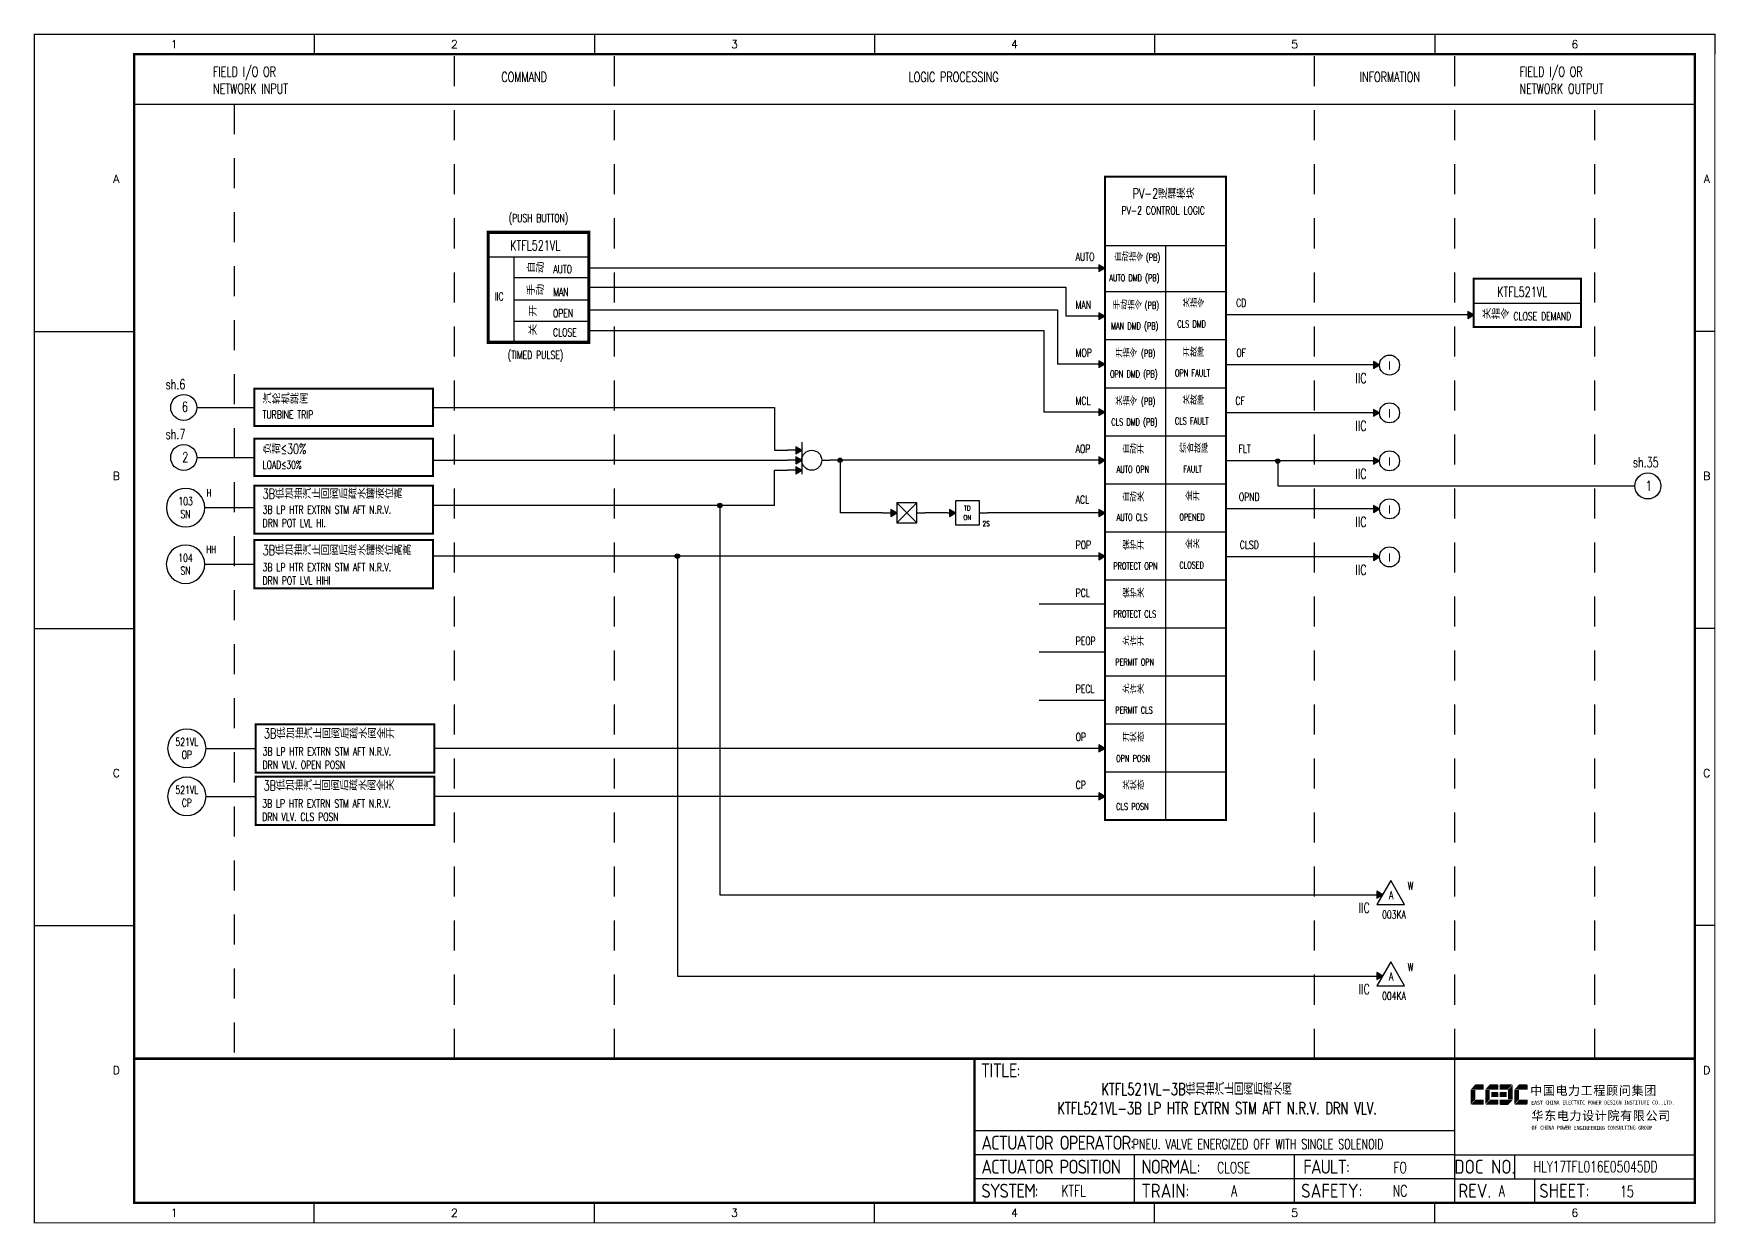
# Model space of a CAD drawing. Header units: millimetres. Extents: x 6586 to 9951, y 1074 to 5865.
# Drawn here: x 7704.3 to 8124.6, y 4745.2 to 5042.5 of the extents above; entities that cross this region are included whole.
import ezdxf
from ezdxf.enums import TextEntityAlignment as Align

# ---------------------------------------------------------------- set-up
doc = ezdxf.new("R2010")
doc.units = ezdxf.units.MM
doc.linetypes.add('DASHED', pattern=[0.75, 0.5, -0.25])
doc.linetypes.add('JIS_02_0.7', pattern=[1.35, 0.75, -0.6])
for name, color, linetype in [('BLOCK', 7, 'Continuous'), ('BORDER', 1, 'Continuous'), ('INSTRUMENT', 4, 'Continuous'), ('MLINE', 6, 'Continuous'), ('TITLE', 1, 'Continuous'), ('TK', 7, 'Continuous'), ('图框_外框线', 7, 'Continuous'), ('图框_标题栏文字', 6, 'Continuous')]:
    doc.layers.add(name, color=color, linetype=linetype)
doc.styles.add('DANIEL', font='COMPLEX', dxfattribs={"width": 0.7, "bigfont": 'GVFS'})
doc.styles.add('ecepdi', font='simhei.ttf', dxfattribs={"width": 0.9})
doc.styles.get("Standard").update_dxf_attribs({"font": 'romans.shx', "width": 0.7, "bigfont": '@0hztxta.shx'})
doc.styles.add('工程字', font='gbenor.shx', dxfattribs={"bigfont": 'gbcbig.shx'})

# ---------------------------------------------------------------- blocks, each defined once
blk = doc.blocks.new('A$C1E0003F3')
h = blk.add_hatch(color=152)
edge = h.paths.add_edge_path()
edge.add_ellipse((5.15, 4.41), major_axis=(0, 0.211), ratio=0.769231, start_angle=-90, end_angle=0)
edge.add_line((5.15, 4.62), (3.22, 4.62))
edge.add_line((3.22, 4.62), (2.09, 3.35))
edge.add_line((2.09, 3.35), (5.32, 3.35))
edge.add_line((5.32, 3.35), (5.32, 4.41))
h.paths.add_polyline_path([(3.22, 3.23), (2.09, 3.23), (2.09, -0.36), (3.22, 0.91)])
edge = h.paths.add_edge_path()
edge.add_line((5.32, 0.81), (3.27, 0.81))
edge.add_line((3.27, 0.81), (2.13, -0.46))
edge.add_line((2.13, -0.46), (5.15, -0.46))
edge.add_ellipse((5.15, -0.25), major_axis=(0, 0.211), ratio=0.769231, start_angle=180, end_angle=270)
edge.add_line((5.32, -0.25), (5.32, 0.81))
h = blk.add_hatch(color=152)
edge = h.paths.add_edge_path()
edge.add_ellipse((8.78, 4.41), major_axis=(0, 0.211), ratio=0.769231, start_angle=-90, end_angle=0)
edge.add_line((8.78, 4.62), (6.84, 4.62))
edge.add_line((6.84, 4.62), (5.71, 3.35))
edge.add_line((5.71, 3.35), (8.94, 3.35))
edge.add_line((8.94, 3.35), (8.94, 4.41))
h.paths.add_polyline_path([(6.84, 3.23), (5.71, 3.23), (5.71, -0.36), (6.84, 0.91)])
edge = h.paths.add_edge_path()
edge.add_ellipse((8.78, 2.49), major_axis=(0, 0.211), ratio=0.769231, start_angle=-90, end_angle=0)
edge.add_line((8.78, 2.7), (7.22, 2.7))
edge.add_line((7.22, 2.7), (7.22, 1.44))
edge.add_line((7.22, 1.44), (8.78, 1.44))
edge.add_ellipse((8.78, 1.65), major_axis=(0, 0.211), ratio=0.769231, start_angle=180, end_angle=270)
edge.add_line((8.94, 1.65), (8.94, 2.49))
edge = h.paths.add_edge_path()
edge.add_line((8.94, 0.81), (6.89, 0.81))
edge.add_line((6.89, 0.81), (5.75, -0.46))
edge.add_line((5.75, -0.46), (8.78, -0.46))
edge.add_ellipse((8.78, -0.25), major_axis=(0, 0.211), ratio=0.769231, start_angle=180, end_angle=270)
edge.add_line((8.94, -0.25), (8.94, 0.81))
h = blk.add_hatch(color=1)
edge = h.paths.add_edge_path()
edge.add_line((12.48, 4.62), (9.46, 4.62))
edge.add_ellipse((9.46, 4.41), major_axis=(0, 0.211), ratio=0.769231, start_angle=0, end_angle=90)
edge.add_line((9.3, 4.41), (9.3, 3.35))
edge.add_line((9.3, 3.35), (11.35, 3.35))
edge.add_line((11.35, 3.35), (12.48, 4.62))
h.paths.add_polyline_path([(12.57, 4.56), (11.38, 3.23), (11.38, 0.93), (12.57, 0.93)])
edge = h.paths.add_edge_path()
edge.add_line((11.03, 2.7), (9.46, 2.7))
edge.add_ellipse((9.46, 2.49), major_axis=(0, 0.211), ratio=0.769231, start_angle=0, end_angle=90)
edge.add_line((9.3, 2.49), (9.3, 1.65))
edge.add_ellipse((9.46, 1.65), major_axis=(0, 0.211), ratio=0.769231, start_angle=90, end_angle=180)
edge.add_line((9.46, 1.44), (11.03, 1.44))
edge.add_line((11.03, 1.44), (11.03, 2.7))
h = blk.add_hatch(color=152)
edge = h.paths.add_edge_path()
edge.add_ellipse((16.11, 4.41), major_axis=(0, 0.211), ratio=0.769231, start_angle=-90, end_angle=0)
edge.add_line((16.11, 4.62), (14.14, 4.62))
edge.add_line((14.14, 4.62), (13, 3.35))
edge.add_line((13, 3.35), (16.27, 3.35))
edge.add_line((16.27, 3.35), (16.27, 4.41))
h.paths.add_polyline_path([(14.14, 3.23), (13, 3.23), (13, -0.36), (14.14, 0.91)])
edge = h.paths.add_edge_path()
edge.add_line((16.27, 0.81), (14.18, 0.81))
edge.add_line((14.18, 0.81), (13.04, -0.46))
edge.add_line((13.04, -0.46), (16.03, -0.46))
edge.add_ellipse((16.03, -0.15), major_axis=(0, 0.316), ratio=0.769231, start_angle=180, end_angle=270)
edge.add_line((16.27, -0.15), (16.27, 0.81))
h = blk.add_hatch(color=1)
edge = h.paths.add_edge_path()
edge.add_line((12.58, 0.79), (9.3, 0.79))
edge.add_line((9.3, 0.79), (9.3, -0.27))
edge.add_ellipse((9.46, -0.27), major_axis=(0, 0.211), ratio=0.769231, start_angle=90, end_angle=180)
edge.add_line((9.46, -0.48), (11.43, -0.48))
edge.add_line((11.43, -0.48), (12.58, 0.79))
at = {"layer": 'TITLE', "color": 7, "style": 'ecepdi'}
for s, p in [('中', (16.92, 1.94)), ('国', (20.09, 2)), ('电', (23.25, 1.99)), ('力', (26.39, 1.96)), ('程', (32.71, 1.98)), ('顾', (35.9, 1.98)), ('问', (39.09, 1.94)), ('集', (42.26, 1.98)), ('团', (45.42, 2.01)), ('工', (29.53, 1.95)), ('华', (17.24, -4.31)), ('东', (20.45, -4.29)), ('电', (23.62, -4.35)), ('力', (26.75, -4.32)), ('设', (29.92, -4.3)), ('计', (33.05, -4.31)), ('院', (36.26, -4.29)), ('有', (39.41, -4.29)), ('限', (42.57, -4.32)), ('公', (45.78, -4.38)), ('司', (48.91, -4.35))]:
    blk.add_text(s, height=2.2, dxfattribs=at).set_placement(p)
at = {"layer": 'TITLE', "color": 7, "style": 'ecepdi', "width": 0.975}
for s, p in [('E', (17.58, 0.02)), ('A', (18.29, 0.03)), ('S', (19, 0.03)), ('T', (19.7, 0.03)), ('C', (21.1, 0.09)), ('H', (21.77, 0.09)), ('I', (22.46, 0.09)), ('N', (23.17, 0.1)), ('A', (23.86, 0.1)), ('E', (25.35, 0.09)), ('L', (26.05, 0.11)), ('E', (26.76, 0.1)), ('C', (27.46, 0.12)), ('T', (28.18, 0.11)), ('R', (28.87, 0.1)), ('I', (29.57, 0.11)), ('C', (30.28, 0.1)), ('P', (31.64, 0.09)), ('O', (32.32, 0.08)), ('W', (33.03, 0.08)), ('E', (33.72, 0.08)), ('R', (34.42, 0.09)), ('D', (35.81, 0.1)), ('E', (36.52, 0.1)), ('S', (37.2, 0.1)), ('I', (37.91, 0.09)), ('G', (38.68, 0.11)), ('N', (39.38, 0.09)), ('I', (40.72, 0.07)), ('N', (41.43, 0.08)), ('S', (42.14, 0.08)), ('T', (42.83, 0.08)), ('I', (43.52, 0.09)), ('T', (44.22, 0.07)), ('U', (44.93, 0.07)), ('T', (45.63, 0.08)), ('E', (46.34, 0.09)), ('C', (47.76, 0.11)), ('O', (48.48, 0.1)), ('L', (50.56, 0.1)), ('T', (51.27, 0.1)), ('D', (51.96, 0.1)), ('.', (49.23, 0.1)), (',', (49.87, 0.1)), ('.', (52.72, 0.11)), ('O', (17.67, -6.18)), ('OF', (18.01, -6.2)), ('F', (18.37, -6.2)), ('C', (19.8, -6.19)), ('H', (20.47, -6.19)), ('I', (21.15, -6.19)), ('N', (21.87, -6.18)), ('A', (22.56, -6.18)), ('P', (23.98, -6.2)), ('O', (24.66, -6.21)), ('W', (25.36, -6.21)), ('E', (26.06, -6.21)), ('R', (26.75, -6.2)), ('E', (28.19, -6.24)), ('N', (28.91, -6.27)), ('G', (29.62, -6.26)), ('I', (30.32, -6.27)), ('N', (31.02, -6.27)), ('E', (31.7, -6.28)), ('E', (32.41, -6.27)), ('R', (33.1, -6.24)), ('I', (33.81, -6.24)), ('N', (34.51, -6.26)), ('G', (35.2, -6.24)), ('C', (36.61, -6.19)), ('O', (37.3, -6.21)), ('N', (38, -6.2)), ('S', (38.71, -6.21)), ('U', (39.41, -6.18)), ('L', (40.11, -6.18)), ('T', (40.81, -6.19)), ('I', (41.51, -6.21)), ('N', (42.2, -6.21)), ('G', (42.91, -6.17)), ('G', (44.29, -6.2)), ('R', (45, -6.21)), ('O', (45.69, -6.22)), ('U', (46.39, -6.2)), ('P', (47.1, -6.23))]:
    blk.add_text(s, height=1, dxfattribs=at).set_placement(p, align=Align.MIDDLE_CENTER)
blk = doc.blocks.new('A$C57484896')
for p, q in [((70, 297), (70, 292)), ((140, 297), (140, 292)), ((210, 297), (210, 292)), ((280, 297), (280, 292)), ((350, 297), (350, 292)), ((420, 297), (420, 292)), ((0, 222.75), (25, 222.75)), ((420, 222.75), (415, 222.75)), ((0, 148.5), (25, 148.5)), ((420, 148.5), (415, 148.5)), ((0, 74.25), (25, 74.25)), ((420, 74.25), (415, 74.25)), ((70, 0), (70, 5)), ((140, 0), (140, 5)), ((210, 0), (210, 5)), ((280, 0), (280, 5)), ((350, 0), (350, 5))]:
    blk.add_line(p, q)
at = {"layer": 'MLINE', "linetype": 'JIS_02_0.7', "ltscale": 10}
for p, q in [((105, 41), (105, 292)), ((145, 41), (145, 292)), ((320, 41), (320, 292)), ((355, 41), (355, 292)), ((50, 279.56), (50, 41)), ((390, 41), (390, 279.56))]:
    blk.add_line(p, q, dxfattribs=at)
at = {"layer": 'MLINE'}
blk.add_line((25, 279.56), (415, 279.56), dxfattribs=at)
at = {"layer": '图框_外框线'}
for p, q in [((355, 5), (355, 41)), ((355, 23), (235, 23)), ((355, 17), (235, 17)), ((275, 11), (275, 17)), ((315, 11), (315, 17)), ((355, 17), (415, 17)), ((370, 11), (370, 17)), ((355, 11), (235, 11)), ((355, 11), (235, 11)), ((275, 5), (275, 11)), ((315, 5), (315, 11)), ((355, 11), (415, 11)), ((375, 5), (375, 11))]:
    blk.add_line(p, q, dxfattribs=at)
for points, const_width in [([(0, 0), (420, 0), (420, 297), (0, 297)], 0.3), ([(25, 5), (415, 5), (415, 292), (25, 292)], 0.6)]:
    blk.add_lwpolyline(points, close=True, dxfattribs=dict(at, const_width=const_width))
at = {"layer": '图框_外框线', "const_width": 0.6}
blk.add_lwpolyline([(235, 41), (25, 41)], dxfattribs=at)
at = {"layer": '图框_外框线'}
blk.add_lwpolyline([(415, 41, 0.6, 0.6, 0), (235, 41, 0.6, 0.6, 0), (235, 5, 0, 0, 0)], format="xyseb", dxfattribs=at)
blk.add_blockref('A$C1E0003F3', (356.94, 29.95))
at = {"layer": 'MLINE', "char_height": 2.5, "width": 31.8959, "attachment_point": 1}
for s, insert in [('FIELD I/O OR', (44.67, 288.89)), ('COMMAND', (116.74, 287.58)), ('LOGIC PROCESSING', (218.52, 287.58)), ('INFORMATION', (331.25, 287.58)), ('FIELD I/O OR', (371.22, 288.89)), ('NETWORK INPUT', (44.67, 284.64)), ('NETWORK OUTPUT', (371.22, 284.64))]:
    blk.add_mtext(s, dxfattribs=dict(at, insert=insert))
at = {"layer": 'TK', "color": 3}
for s, p in [('1', (35, 294.5)), ('2', (105, 294.5)), ('3', (175, 294.5)), ('4', (245, 294.5)), ('5', (315, 294.5)), ('6', (385, 294.5)), ('1', (35, 2.5)), ('2', (105, 2.5)), ('3', (175, 2.5)), ('4', (245, 2.5)), ('5', (315, 2.5)), ('6', (385, 2.5))]:
    blk.add_text(s, height=2, dxfattribs=at).set_placement(p, align=Align.MIDDLE)
for s, p in [('A', (20.5, 259.88)), ('A', (418, 259.88)), ('B', (20.5, 185.62)), ('B', (418, 185.62)), ('C', (20.5, 111.38)), ('C', (418, 111.38)), ('D', (20.5, 37.12)), ('D', (418, 37.12))]:
    blk.add_text(s, height=2, dxfattribs=at).set_placement(p, align=Align.CENTER)
at = {"layer": '图框_标题栏文字', "char_height": 3.5, "style": '工程字'}
for s, insert, width, attachment_point in [('{\\T0.9; TITLE:}', (234.86, 38.09), 14.2249, 4), ('{\\T0.9; ACTUATOR OPERATOR:}', (235, 20), 40, 4), ('{\\T0.9; ACTUATOR POSITION}', (235, 14), 45, 4), ('{\\T0.9; NORMAL:}', (275, 14), 18.2557, 4), ('{\\T0.9; FAULT:}', (315.44, 14), 15, 4), ('DOC NO.', (362.5, 14), 15, 5), ('{\\T0.9; SYSTEM:}', (235, 8), 17.9526, 4), ('{\\T0.9; }TRAIN: ', (275, 8), 17.6638, 4), ('SAFETY:', (324.3, 8), 22.3993, 5), ('REV.', (360, 8), 10, 5), ('SHEET:', (382.42, 8), 20, 5)]:
    blk.add_mtext(s, dxfattribs=dict(at, insert=insert, width=width, attachment_point=attachment_point))
blk = doc.blocks.new('INS00')
at = {"layer": 'INSTRUMENT', "color": 0}
blk.add_lwpolyline([(6, 0, 1), (-6, 0, 1)], format="xyb", close=True, dxfattribs=at)
at = {"layer": 'INSTRUMENT', "flags": 1}
for tag, p in [('INSNAM', (0, 9)), ('INSDGN', (0, -9)), ('INSSUP', (0, -15)), ('INSTYP', (0, -12)), ('INSMAN', (0, -18)), ('INSREM', (0, -21))]:
    blk.add_attdef(tag, text='', height=3, dxfattribs=at).set_placement(p, align=Align.TOP_CENTER)
at = {"layer": 'INSTRUMENT', "width": 0.7}
for tag, p in [('INSHH', (6, 3.5)), ('INSL', (6, -3)), ('INSLL', (6, -6))]:
    blk.add_attdef(tag, p, '', height=2.5, dxfattribs=at)
for tag, p in [('INSIDE', (0, 2)), ('INSSYS', (0, -2))]:
    blk.add_attdef(tag, text='', height=2.5, dxfattribs=at).set_placement(p, align=Align.MIDDLE)
at = {"layer": 'INSTRUMENT', "linetype": 'DASHED', "width": 0.7}
blk.add_attdef('INSH', (6, 0.5), '', height=2.5, dxfattribs=at)
blk = doc.blocks.new('TD ON')
at = {"layer": 'BORDER'}
blk.add_hatch(color=256, dxfattribs=at).paths.add_polyline_path([(2178.99, 3763.24), (2177.49, 3764.11), (2177.49, 3762.37)])
for p, q in [((2176.99, 3763.24), (2178.99, 3763.24)), ((2184.99, 3763.24), (2186.99, 3763.24))]:
    blk.add_line(p, q, dxfattribs=at)
for points in [[(2184.99, 3766.24), (2178.99, 3766.24), (2178.99, 3760.24), (2184.99, 3760.24)], [(2178.99, 3763.24), (2177.49, 3764.11), (2177.49, 3762.37)]]:
    blk.add_lwpolyline(points, close=True, dxfattribs=at)
at = {"layer": 'BORDER', "style": 'DANIEL', "width": 0.8}
for s, p in [('ON', (2181.94, 3762.09)), ('TD', (2181.94, 3764.43))]:
    blk.add_text(s, height=1.2, dxfattribs=at).set_placement(p, align=Align.MIDDLE)

msp = doc.modelspace()

# ---------------------------------------------------------------- hatches: boundary and pattern name
for points in [[(7972.08, 4983.93), (7970.58, 4984.8), (7970.58, 4983.07)], [(7972.08, 4971.93), (7970.58, 4972.8), (7970.58, 4971.07)], [(8064.28, 4972.25), (8062.78, 4973.12), (8062.78, 4971.38)], [(7972.08, 4959.93), (7970.58, 4960.8), (7970.58, 4959.07)], [(8040.7, 4959.7), (8039.2, 4960.57), (8039.2, 4958.84)], [(7972.08, 4947.93), (7970.58, 4948.8), (7970.58, 4947.07)], [(8040.7, 4947.78), (8039.2, 4948.64), (8039.2, 4946.91)], [(7972.08, 4935.93), (7970.58, 4936.8), (7970.58, 4935.07)], [(8040.7, 4935.78), (8039.2, 4936.64), (8039.2, 4934.91)], [(7972.08, 4922.76), (7970.58, 4923.62), (7970.58, 4921.89)], [(8040.7, 4923.78), (8039.2, 4924.64), (8039.2, 4922.91)], [(7972.08, 4911.93), (7970.58, 4912.8), (7970.58, 4911.07)], [(8040.7, 4911.78), (8039.2, 4912.64), (8039.2, 4910.91)], [(7972.08, 4863.93), (7970.58, 4864.8), (7970.58, 4863.07)], [(7972.08, 4851.93), (7970.58, 4852.8), (7970.58, 4851.07)], [(8041.51, 4827.35), (8040.01, 4828.22), (8040.01, 4826.49)], [(8041.51, 4807.01), (8040.01, 4807.88), (8040.01, 4806.15)]]:
    msp.add_hatch(color=256).paths.add_polyline_path(points)
h = msp.add_hatch(color=256)
edge = h.paths.add_edge_path()
edge.add_arc((7905.89, 4935.93), 0.55, 0, 360)
h = msp.add_hatch(color=256)
edge = h.paths.add_edge_path()
edge.add_arc((7905.89, 4935.93), 0.393, 0, 360)
h = msp.add_hatch(color=256)
edge = h.paths.add_edge_path()
edge.add_arc((7905.89, 4935.93), 0.393, 0, 360)
h = msp.add_hatch(color=256)
edge = h.paths.add_edge_path()
edge.add_arc((8015.28, 4935.73), 0.55, 0, 360)
h = msp.add_hatch(color=256)
edge = h.paths.add_edge_path()
edge.add_arc((8015.28, 4935.73), 0.393, 0, 360)
h = msp.add_hatch(color=256)
edge = h.paths.add_edge_path()
edge.add_arc((8015.28, 4935.73), 0.393, 0, 360)
h = msp.add_hatch(color=256)
edge = h.paths.add_edge_path()
edge.add_arc((7875.84, 4924.62), 0.55, 0, 360)
h = msp.add_hatch(color=256)
edge = h.paths.add_edge_path()
edge.add_arc((7875.84, 4924.62), 0.393, 0, 360)
h = msp.add_hatch(color=256)
edge = h.paths.add_edge_path()
edge.add_arc((7875.84, 4924.62), 0.393, 0, 360)
h = msp.add_hatch(color=256)
edge = h.paths.add_edge_path()
edge.add_arc((7865.22, 4911.95), 0.55, 0, 360)
h = msp.add_hatch(color=256)
edge = h.paths.add_edge_path()
edge.add_arc((7865.22, 4911.95), 0.393, 0, 360)
h = msp.add_hatch(color=256)
edge = h.paths.add_edge_path()
edge.add_arc((7865.22, 4911.95), 0.393, 0, 360)
at = {"layer": 'BORDER'}
for points in [[(7896.32, 4938.43), (7894.82, 4939.3), (7894.82, 4937.57)], [(7896.32, 4935.93), (7894.82, 4936.8), (7894.82, 4935.07)], [(7896.32, 4933.43), (7894.82, 4934.3), (7894.82, 4932.57)], [(7920.09, 4922.76), (7918.59, 4923.62), (7918.59, 4921.89)]]:
    msp.add_hatch(color=256, dxfattribs=at).paths.add_polyline_path(points)

# ---------------------------------------------------------------- linework, layer by layer
for p, q in [((7972.08, 4989.59), (7972.08, 5006.76)), ((7972.08, 5006.76), (8002.35, 5006.76)), ((8002.35, 4989.59), (8002.35, 5006.76)), ((7817.94, 4992.89), (7843.11, 4992.89)), ((7817.94, 4992.89), (7817.94, 4965.39)), ((7843.11, 4992.89), (7843.11, 4965.39)), ((7987.21, 4989.59), (7987.21, 4846.06)), ((7817.94, 4986.77), (7843.11, 4986.77)), ((7824.36, 4986.77), (7824.33, 4965.39)), ((7824.33, 4981.62), (7843.08, 4981.62)), ((7972.08, 4983.93), (7843.11, 4983.93)), ((7843.11, 4979.14), (7962.28, 4979.14)), ((7962.28, 4979.14), (7962.28, 4971.93)), ((7972.08, 4978.06), (8002.35, 4978.06)), ((7824.33, 4976.04), (7843.08, 4976.04)), ((7843.11, 4973.55), (7960.23, 4973.55)), ((7960.23, 4973.55), (7960.23, 4959.93)), ((8018.64, 4972.25), (8002.35, 4972.25)), ((8062.78, 4972.25), (8002.35, 4972.25)), ((8064.28, 4975.14), (8091.06, 4975.14)), ((8064.28, 4975.14), (8091.06, 4975.14)), ((7824.33, 4970.67), (7843.08, 4970.67)), ((7843.11, 4968.31), (7956.8, 4968.31)), ((7956.8, 4968.31), (7956.8, 4947.93)), ((7972.08, 4971.93), (7962.28, 4971.93)), ((8064.28, 4969.21), (8091.06, 4969.21)), ((8064.28, 4969.21), (8091.06, 4969.21)), ((8064.28, 4969.21), (8091.06, 4969.21)), ((7843.11, 4965.39), (7817.94, 4965.39)), ((7824.33, 4965.39), (7843.11, 4965.39)), ((7972.08, 4966.06), (8002.35, 4966.06)), ((7972.08, 4959.93), (7960.23, 4959.93)), ((8039.2, 4959.78), (8002.35, 4959.78)), ((7972.08, 4954.06), (8002.35, 4954.06)), ((7745.11, 4949.14), (7759.48, 4949.14)), ((7804.16, 4949.14), (7889.48, 4949.14)), ((7889.48, 4949.14), (7889.48, 4938.43)), ((7972.08, 4947.93), (7956.8, 4947.93)), ((8039.2, 4947.78), (8002.35, 4947.78)), ((7804.16, 4944.47), (7759.48, 4944.47)), ((7972.08, 4942.06), (8002.35, 4942.06)), ((7745.11, 4936.62), (7759.48, 4936.62)), ((7804.16, 4935.93), (7892.73, 4935.93)), ((7889.48, 4938.43), (7892.73, 4938.43)), ((7905.89, 4935.93), (7905.89, 4922.76)), ((8039.2, 4935.78), (8002.35, 4935.78)), ((8039.2, 4935.78), (8002.35, 4935.78)), ((8015.28, 4935.73), (8015.28, 4929.5)), ((7889.48, 4924.62), (7889.48, 4933.43)), ((7889.48, 4933.43), (7892.73, 4933.43)), ((7972.08, 4930.06), (8002.35, 4930.06)), ((8015.28, 4929.5), (8104.52, 4929.5)), ((7747.12, 4924.08), (7759.51, 4924.08)), ((7889.48, 4924.62), (7804.19, 4924.62)), ((7875.84, 4924.66), (7875.84, 4827.35)), ((7916.5, 4922.76), (7905.89, 4922.76)), ((7932.74, 4922.76), (7927.09, 4922.76)), ((7972.08, 4922.76), (7942.74, 4922.76)), ((8039.2, 4923.78), (8002.35, 4923.78)), ((8039.2, 4923.78), (8002.35, 4923.78)), ((7972.08, 4918.06), (8002.35, 4918.06)), ((7747.11, 4909.94), (7759.5, 4909.94)), ((7952.36, 4911.93), (7804.18, 4911.93)), ((7865.23, 4911.96), (7865.23, 4807.01)), ((7972.08, 4911.93), (7948.57, 4911.93)), ((8039.2, 4911.78), (8002.35, 4911.78)), ((8039.2, 4911.78), (8002.35, 4911.78)), ((7972.08, 4906.06), (8002.35, 4906.06)), ((7972.08, 4899.93), (7955.63, 4899.93)), ((7972.08, 4894.06), (8002.35, 4894.06)), ((7972.08, 4887.93), (7955.63, 4887.93)), ((7972.08, 4882.06), (8002.35, 4882.06)), ((7972.08, 4875.93), (7955.63, 4875.93)), ((7972.08, 4870.06), (8002.35, 4870.06)), ((7747.44, 4863.93), (7759.83, 4863.93)), ((7972.08, 4863.93), (7804.51, 4863.93)), ((7972.08, 4858.06), (8002.35, 4858.06)), ((7747.44, 4851.93), (7759.83, 4851.93)), ((7955.63, 4851.93), (7804.52, 4851.93)), ((7972.08, 4851.93), (7955.63, 4851.93)), ((7972.08, 4846.06), (8002.35, 4846.06)), ((7972.08, 4846.06), (8002.35, 4846.06)), ((7875.84, 4827.35), (8040.01, 4827.35)), ((7865.23, 4807.01), (8040.01, 4807.01))]:
    msp.add_line(p, q)
at = {"color": 0}
for p, q in [((7804.18, 4917.54), (7759.5, 4917.54)), ((7804.18, 4903.9), (7759.5, 4903.9)), ((7804.51, 4857.89), (7759.83, 4857.89)), ((7804.51, 4844.75), (7759.83, 4844.75))]:
    msp.add_line(p, q, dxfattribs=at)
for points, const_width in [([(7972.08, 5006.76), (8002.35, 5006.76), (8002.35, 4846.06), (7972.08, 4846.06), (7972.08, 5006.76)], 0.5), ([(7817.94, 4992.89), (7843.11, 4992.89), (7843.11, 4965.39), (7817.94, 4965.39), (7817.94, 4992.89)], 0.8), ([(8064.28, 4981.27), (8091.06, 4981.27), (8091.06, 4969.21), (8064.28, 4969.21), (8064.28, 4981.27)], 0.5), ([(7759.48, 4953.81), (7804.16, 4953.81), (7804.16, 4944.47), (7759.48, 4944.47), (7759.48, 4953.81)], 0.5), ([(7759.48, 4941.29), (7804.16, 4941.29), (7804.16, 4931.95), (7759.48, 4931.95), (7759.48, 4941.29)], 0.5)]:
    msp.add_lwpolyline(points, dxfattribs=dict(const_width=const_width))
for points in [[(7972.08, 4989.59), (8002.35, 4989.59), (8002.35, 4846.06), (7972.08, 4846.06)], [(7972.08, 4983.93), (7970.58, 4984.8), (7970.58, 4983.07)], [(7972.08, 4971.93), (7970.58, 4972.8), (7970.58, 4971.07)], [(8064.28, 4972.25), (8062.78, 4973.12), (8062.78, 4971.38)], [(7972.08, 4959.93), (7970.58, 4960.8), (7970.58, 4959.07)], [(8040.7, 4959.7), (8039.2, 4960.57), (8039.2, 4958.84)], [(7972.08, 4947.93), (7970.58, 4948.8), (7970.58, 4947.07)], [(8040.7, 4947.78), (8039.2, 4948.64), (8039.2, 4946.91)], [(7972.08, 4935.93), (7970.58, 4936.8), (7970.58, 4935.07)], [(8040.7, 4935.78), (8039.2, 4936.64), (8039.2, 4934.91)], [(7972.08, 4922.76), (7970.58, 4923.62), (7970.58, 4921.89)], [(8040.7, 4923.78), (8039.2, 4924.64), (8039.2, 4922.91)], [(7972.08, 4911.93), (7970.58, 4912.8), (7970.58, 4911.07)], [(8040.7, 4911.78), (8039.2, 4912.64), (8039.2, 4910.91)], [(7972.08, 4863.93), (7970.58, 4864.8), (7970.58, 4863.07)], [(7972.08, 4851.93), (7970.58, 4852.8), (7970.58, 4851.07)], [(8041.51, 4827.35), (8040.01, 4828.22), (8040.01, 4826.49)], [(8041.51, 4807.01), (8040.01, 4807.88), (8040.01, 4806.15)]]:
    msp.add_lwpolyline(points, close=True)
msp.add_lwpolyline([(8064.28, 4969.21), (8064.28, 4981.27), (8091.06, 4981.27), (8091.06, 4969.21)])
msp.add_lwpolyline([(8064.28, 4969.21), (8064.28, 4981.27), (8091.06, 4981.27), (8091.06, 4969.21)])
at = {"color": 0, "const_width": 0.5}
for points in [[(7759.5, 4929.61), (7804.18, 4929.61), (7804.18, 4917.54), (7759.5, 4917.54), (7759.5, 4929.61)], [(7759.5, 4915.98), (7804.18, 4915.98), (7804.18, 4903.9), (7759.5, 4903.9), (7759.5, 4915.98)], [(7759.83, 4869.97), (7804.51, 4869.97), (7804.51, 4857.89), (7759.83, 4857.89), (7759.83, 4869.97)], [(7759.83, 4856.83), (7804.51, 4856.83), (7804.51, 4844.75), (7759.83, 4844.75), (7759.83, 4856.83)]]:
    msp.add_lwpolyline(points, dxfattribs=at)
at = {"color": 1}
for points in [[(8046.99, 4824.9), (8043.53, 4830.9), (8040.07, 4824.9)], [(8046.99, 4804.56), (8043.53, 4810.56), (8040.07, 4804.56)]]:
    msp.add_lwpolyline(points, close=True, dxfattribs=at)
for centre, radius in [((8043.2, 4959.7), 2.5), ((8043.2, 4947.78), 2.5), ((7905.89, 4935.93), 0.55), ((7905.89, 4935.93), 0.393), ((7905.89, 4935.93), 0.393), ((8015.28, 4935.73), 0.55), ((8015.28, 4935.73), 0.393), ((8015.28, 4935.73), 0.393), ((8043.2, 4935.78), 2.5), ((8043.2, 4923.78), 2.5), ((7875.84, 4924.62), 0.55), ((7875.84, 4924.62), 0.393), ((7875.84, 4924.62), 0.393), ((8043.2, 4911.78), 2.5), ((7865.22, 4911.95), 0.55), ((7865.22, 4911.95), 0.393), ((7865.22, 4911.95), 0.393)]:
    msp.add_circle(centre, radius)
for centre in [(7741.86, 4949.13), (7741.86, 4936.61), (8107.77, 4929.5)]:
    msp.add_circle(centre, 3.25, dxfattribs=at)
at = {"layer": 'BORDER'}
for p, q in [((7896.32, 4940.45), (7896.32, 4932.45)), ((7896.32, 4938.43), (7892.73, 4938.43)), ((7896.32, 4935.93), (7892.73, 4935.93)), ((7901.32, 4935.93), (7903.32, 4935.93)), ((7896.32, 4933.43), (7892.73, 4933.43)), ((7916.5, 4922.76), (7920.09, 4922.76)), ((7920.09, 4925.26), (7925.09, 4920.26)), ((7925.09, 4925.26), (7920.09, 4920.26)), ((7925.09, 4922.76), (7927.09, 4922.76))]:
    msp.add_line(p, q, dxfattribs=at)
at = {"layer": 'BORDER', "color": 0}
msp.add_line((7972.08, 4935.93), (7903.32, 4935.93), dxfattribs=at)
at = {"layer": 'BORDER'}
for points in [[(7896.32, 4938.43), (7894.82, 4939.3), (7894.82, 4937.57)], [(7896.32, 4935.93), (7894.82, 4936.8), (7894.82, 4935.07)], [(7896.32, 4933.43), (7894.82, 4934.3), (7894.82, 4932.57)], [(7920.09, 4922.76), (7918.59, 4923.62), (7918.59, 4921.89)], [(7925.09, 4925.26), (7920.09, 4925.26), (7920.09, 4920.26), (7925.09, 4920.26)]]:
    msp.add_lwpolyline(points, close=True, dxfattribs=at)
msp.add_circle((7898.82, 4935.93), 2.5, dxfattribs=at)

# ---------------------------------------------------------------- block references
for name, p in [('A$C57484896', (7704.5, 4745.38)), ('TD ON', (5755.75, 1159.51))]:
    msp.add_blockref(name, p)
at = {"layer": 'MLINE', "color": 0, "xscale": 0.7999999999992724, "yscale": 0.7999999999992724, "zscale": 0.7999999999992724}
for p, values in [((7742.32, 4924.08), {'INSIDE': '103', 'INSSYS': 'SN'}), ((7742.31, 4909.94), {'INSIDE': '104', 'INSSYS': 'SN'}), ((7742.64, 4863.93), {'INSIDE': '521VL', 'INSSYS': 'OP'}), ((7742.64, 4851.93), {'INSIDE': '521VL', 'INSSYS': 'CP'})]:
    msp.add_blockref('INS00', p, dxfattribs=at).add_auto_attribs(values)

# ---------------------------------------------------------------- texts
at = {"width": 0.7}
for p in [(8043.24, 4958.58), (8043.24, 4946.65), (8043.24, 4934.65), (8043.24, 4922.65), (8043.24, 4910.65)]:
    msp.add_text('I', height=2, dxfattribs=at).set_placement(p, align=Align.CENTER)
at = {"color": 1, "width": 0.7}
for p in [(8043.62, 4826.28), (8043.62, 4805.94)]:
    msp.add_text('A', height=2, dxfattribs=at).set_placement(p, align=Align.CENTER)
at = {"width": 0.7}
for s, p in [('KTFL521VL-3B低加抽汽止回阀后疏水阀', (7971.18, 4777.28)), ('KTFL521VL-3B LP HTR EXTRN STM AFT N.R.V. DRN VLV. ', (7960.21, 4772.5))]:
    msp.add_text(s, height=3, dxfattribs=at).set_placement(p)
at = {"attachment_point": 1}
for s, insert, char_height, width in [('PV-2逻辑模块', (7979.02, 5003.81), 2.5, 73.0067), ('(PUSH BUTTON)', (7823.08, 4997.44), 2, 72.978), ('PV-2 CONTROL LOGIC', (7976.24, 4999.35), 2, 48.5204), ('KTFL521VL', (7823.45, 4990.86), 2.5, 73.0067), ('自动', (7827.46, 4985.29), 2.5, 73.0067), ('AUTO', (7964.78, 4987.78), 2, 73.0067), ('自动指令', (7974.41, 4987.59), 2, 73.0067), ('(PB)', (7982.34, 4987.5), 1.7, 73.0067), ('AUTO', (7834.23, 4984.68), 2, 73.0067), ('AUTO DMD (PB)', (7973.17, 4982.34), 1.7, 73.0067), ('IIC', (7819.58, 4977.84), 2, 73.0067), ('手动', (7827.43, 4979.68), 2.5, 73.0067), ('MAN', (7834.2, 4978.97), 2, 73.0067), ('KTFL521VL', (8070.11, 4979.23), 2.5, 73.0067), ('开', (7827.89, 4974.44), 2.5, 73.0067), ('OPEN', (7834.15, 4973.64), 2, 73.0067), ('MAN', (7964.78, 4975.78), 2, 73.0067), ('手动指令', (7974.05, 4975.59), 2, 73.0067), ('(PB)', (7982.04, 4975.5), 1.7, 73.0067), ('关指令', (7991.47, 4976.06), 2, 73.0067), ('CD', (8004.89, 4976.25), 2, 73.0067), ('关指令', (8066.32, 4973.73), 2.5, 73.0067), ('CLOSE DEMAND', (8074.19, 4972.91), 2, 73.0067), ('关', (7827.89, 4969.67), 2.5, 73.0067), ('CLOSE', (7834.15, 4968.88), 2, 73.0067), ('MAN DMD (PB)', (7973.62, 4970.34), 1.7, 73.0067), ('CLS DMD', (7990.19, 4970.81), 1.7, 73.0067), ('MOP', (7964.78, 4963.78), 2, 73.0067), ('开指令', (7974.65, 4963.59), 2, 73.0067), ('(PB)', (7981.12, 4963.5), 1.7, 73.0067), ('开故障', (7991.47, 4963.83), 2, 73.0067), ('OF', (8004.95, 4963.78), 2, 73.0067), ('(TIMED PULSE)', (7822.84, 4963.23), 2, 73.0067), ('sh.6', (7737.34, 4956.17), 2.5, 73.0067), ('OPN DMD (PB)', (7973.36, 4958.34), 1.7, 73.0067), ('OPN FAULT', (7989.59, 4958.57), 1.7, 73.0067), ('IIC', (8034.7, 4957.7), 2.5, 4.5039), ('汽轮机跳闸', (7761.56, 4952.53), 2.5, 73.0067), ('MCL', (7964.78, 4951.78), 2, 73.0067), ('关指令', (7974.65, 4951.59), 2, 73.0067), ('(PB)', (7981.12, 4951.5), 1.7, 73.0067), ('关故障', (7991.47, 4951.83), 2, 73.0067), ('CF', (8004.7, 4951.78), 2, 73.0067), ('6', (7741.4, 4950.55), 2.5, 73.0067), ('TURBINE TRIP', (7761.56, 4948.32), 2, 73.0067), ('sh.7', (7737.34, 4943.71), 2.5, 73.0067), ('CLS DMD (PB)', (7973.69, 4946.34), 1.7, 73.0067), ('CLS FAULT', (7989.59, 4946.57), 1.7, 73.0067), ('IIC', (8034.7, 4945.78), 2.5, 4.5039), ('负荷{\\H0.9583x;≤}30%', (7761.56, 4940.02), 2.5, 73.0067), ('AOP', (7964.78, 4939.78), 2, 73.0067), ('自动开', (7976.41, 4939.59), 2, 73.0067), ('综合故障', (7990.63, 4939.83), 2, 73.0067), ('FLT', (8005.5, 4939.78), 2, 73.0067), ('2', (7741.51, 4937.97), 2.5, 73.0067), ('LOAD{\\H0.9583x;≤}30%', (7761.56, 4935.81), 2, 73.0067), ('AUTO OPN', (7975, 4934.5), 1.7, 73.0067), ('FAULT', (7991.69, 4934.57), 1.7, 73.0067), ('sh.35', (8104.02, 4936.66), 2.5, 73.0067), ('IIC', (8034.7, 4933.78), 2.5, 4.5039), ('1', (8107.24, 4930.77), 2.5, 73.0067), ('ACL', (7964.78, 4927.08), 2, 73.0067), ('自动关', (7976.41, 4927.59), 2, 73.0067), ('全开', (7992.13, 4927.83), 2, 73.0067), ('OPND', (8005.57, 4927.78), 2, 73.0067), ('3B LP HTR EXTRN STM AFT N.R.V. \\PDRN POT LVL HI.', (7761.59, 4924.57), 2, 73.0067), ('AUTO CLS', (7975, 4922.5), 1.7, 73.0067), ('OPENED', (7990.7, 4922.57), 1.7, 73.0067), ('IIC', (8034.7, 4921.78), 2.5, 4.5039), ('POP', (7964.78, 4915.78), 2, 73.0067), ('保护开', (7976.41, 4915.59), 2, 73.0067), ('全关', (7992.13, 4915.83), 2, 73.0067), ('CLSD', (8005.8, 4915.78), 2, 73.0067), ('3B LP HTR EXTRN STM AFT N.R.V. \\PDRN POT LVL HIHI', (7761.58, 4910.18), 2, 73.0067), ('PROTECT OPN', (7974.19, 4910.34), 1.7, 73.0067), ('CLOSED', (7990.7, 4910.57), 1.7, 73.0067), ('IIC', (8034.7, 4909.78), 2.5, 4.5039), ('PCL', (7964.78, 4903.78), 2, 73.0067), ('保护关', (7976.41, 4903.59), 2, 73.0067), ('PROTECT CLS', (7974.19, 4898.34), 1.7, 73.0067), ('PEOP', (7964.78, 4891.78), 2, 73.0067), ('允许开', (7976.41, 4891.59), 2, 73.0067), ('PERMIT OPN', (7974.68, 4886.34), 1.7, 73.0067), ('PECL', (7964.78, 4879.78), 2, 73.0067), ('允许关', (7976.41, 4879.59), 2, 73.0067), ('PERMIT CLS', (7974.68, 4874.34), 1.7, 73.0067), ('3B低加抽汽止回阀后疏水阀全开', (7761.91, 4868.9), 2.5, 73.0067), ('OP', (7964.78, 4867.78), 2, 73.0067), ('开状态', (7976.41, 4867.59), 2, 73.0067), ('3B LP HTR EXTRN STM AFT N.R.V. \\PDRN VLV. OPEN POSN', (7761.58, 4864.14), 2, 73.0067), ('OPN POSN', (7974.89, 4862.25), 1.7, 73.0067), ('3B低加抽汽止回阀后疏水阀全关', (7761.82, 4855.9), 2.5, 73.0067), ('CP', (7964.78, 4855.78), 2, 73.0067), ('关状态', (7976.41, 4855.59), 2, 73.0067), ('3B LP HTR EXTRN STM AFT N.R.V. \\PDRN VLV. CLS POSN', (7761.49, 4851.14), 2, 73.0067), ('CLS POSN', (7974.89, 4850.25), 1.7, 73.0067), ('W', (8047.75, 4830.6), 2, 73.0067), ('IIC', (8035.51, 4825.35), 2.5, 4.5039), ('003KA', (8041.36, 4823.39), 2, 73.0067), ('W', (8047.75, 4810.26), 2, 73.0067), ('IIC', (8035.51, 4805.01), 2.5, 4.5039), ('004KA', (8041.36, 4803.05), 2, 73.0067), ('PNEU. VALVE ENERGIZED OFF WITH SINGLE SOLENOID', (7979, 4766.28), 2.5, 88.199), ('CLOSE', (8000.1, 4760.56), 2.8, 8.5983), ('FO', (8044.2, 4760.56), 2.8, 8.5983), ('KTFL', (7961.25, 4754.78), 2.8, 8.5983), ('A', (8003.64, 4754.74), 2.8, 8.5983), ('NC', (8044.06, 4754.74), 2.8, 8.5983), ('A', (8070.51, 4754.74), 2.8, 8.5983)]:
    msp.add_mtext(s, dxfattribs=dict(at, insert=insert, char_height=char_height, width=width))
at = {"color": 0, "width": 73.0067, "attachment_point": 1}
for s, insert, char_height in [('H', (7747.55, 4928.68), 1.8), ('3B低加抽汽止回阀后疏水罐液位高', (7761.59, 4928.79), 2.5), ('HH', (7747.54, 4914.54), 1.8), ('3B低加抽汽止回阀后疏水罐液位高高', (7761.58, 4914.7), 2.5)]:
    msp.add_mtext(s, dxfattribs=dict(at, insert=insert, char_height=char_height))
at = {"width": 0.7}
for tag, p, s in [('HLY17TFL016E05045DD', (8079.23, 4758.01), ''), ('15', (8100.88, 4751.78), '1')]:
    msp.add_attdef(tag, p, s, height=2.8, dxfattribs=at)
at = {"layer": 'BLOCK', "style": 'DANIEL', "width": 0.8}
msp.add_text('2S', height=1.2, dxfattribs=at).set_placement((7942.4, 4920.08), align=Align.MIDDLE)

doc.saveas('drawing.dxf')
